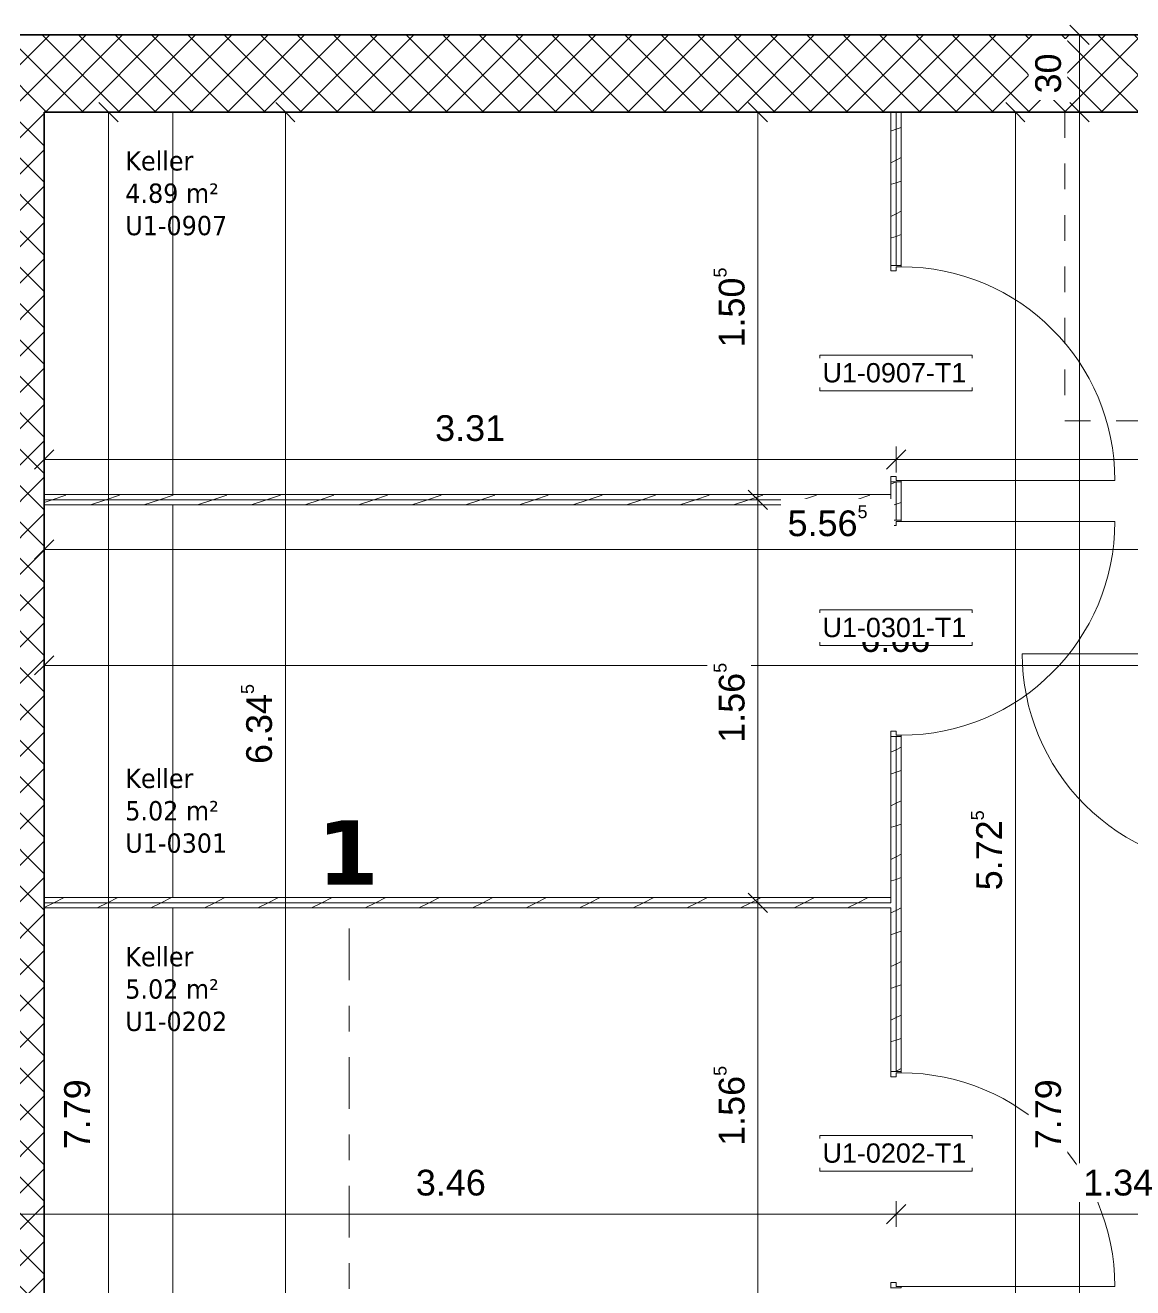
# Model space of a CAD drawing. Header units: metres. Extents: x -85.4 to -16.9, y -4 to 38.1.
# Drawn here: x -32.481 to -28.179, y 25.233 to 30.139 of the extents above; entities that cross this region are included whole.
import ezdxf

# ---------------------------------------------------------------- set-up
doc = ezdxf.new("R2010")
doc.units = ezdxf.units.M
doc.linetypes.add('_Rasterlinie_', pattern=[0.375, 0.2, -0.05, 0.075, -0.05])
doc.linetypes.add('_Verdeckte Linien_', pattern=[0.15, 0.1, -0.05])
for name, color, linetype, lineweight in [('A-____-____-DIMS', 7, 'Continuous', 5), ('A-____-____-DIMS-50', 7, 'Continuous', 5), ('A-AREA-____-IDEN', 7, 'Continuous', 5), ('A-DETL-GENF-HDLN', 7, '_Verdeckte Linien_', 9), ('A-DETL-GENF-OTLN', 7, 'Continuous', 9), ('A-DOOR-____-IDEN', 7, 'Continuous', 5), ('A-DOOR-____-OTLN', 7, 'Continuous', 9), ('A-DOOR-FRAM-MCUT', 7, 'Continuous', 9), ('A-DOOR-OPNG-OTLN', 7, 'Continuous', 9), ('A-FLOR-____-OTLN', 7, 'Continuous', 9), ('A-WALL-____-MCUT', 7, 'Continuous', 35), ('A-WALL-____-PATT', 7, 'Continuous', 35), ('A-WALL-FNSH-MCUT', 7, 'Continuous', 35), ('Q-SPCQ-____-HDLN', 7, '_Verdeckte Linien_', 9), ('Q-SPCQ-____-OTLN', 7, 'Continuous', 9), ('S-GRID-____-OTLN', 7, 'Continuous', 5)]:
    doc.layers.add(name, color=color, linetype=linetype, lineweight=lineweight)
doc.layers.add('S-GRID-____-IDEN', color=7, linetype='Continuous', lineweight=9, true_color=0x5555aa)
doc.styles.add('Arial_1', font='arial.ttf', dxfattribs={"height": 0.075})
doc.styles.add('Arial_2', font='arial.ttf', dxfattribs={"height": 0.1})
doc.styles.add('Verdana_2', font='verdana.ttf', dxfattribs={"width": 0.9, "height": 0.075})
doc.styles.add('Verdana_B', font='verdana.ttf', dxfattribs={"height": 0.25})
doc.dimstyles.new('SUB_Rohbau_fein', dxfattribs={"dimscale": 0.3048, "dimtxt": 0.102026, "dimasz": 0.246063, "dimexe": 0.164042, "dimexo": 0.0625, "dimgap": 0.123031, "dimtad": 1, "dimrnd": 0.005, "dimzin": 0, "dimdsep": 46, "dimtxsty": 'Arial_2', "dimblk1": 'OBLIQUE', "dimblk2": 'OBLIQUE', "dimsah": 1, "dimcen": 0.09, "dimazin": 0, "dimtfac": 1, "dimtdec": 4, "dimtix": 1, "dimtmove": 0, "dimatfit": 3, "dimfxl": 0.164042, "dimfxlon": 1, "dimtvp": 1, "dimtfill": 1, "dimtolj": 1, "dimtzin": 0, "dimarcsym": 2})
doc.dimstyles.new('SUB_Rohbau_fein_1', dxfattribs={"dimscale": 0.3048, "dimtxt": 0.102026, "dimasz": 0.246063, "dimexe": 0.164042, "dimexo": 0.0625, "dimgap": 0.123031, "dimtad": 1, "dimrnd": 0.005, "dimzin": 0, "dimdsep": 46, "dimtxsty": 'Arial_2', "dimblk1": 'OBLIQUE', "dimblk2": 'OBLIQUE', "dimsah": 1, "dimcen": 0.09, "dimazin": 0, "dimtfac": 1, "dimtdec": 4, "dimtix": 1, "dimtmove": 2, "dimatfit": 3, "dimfxl": 0.164042, "dimfxlon": 1, "dimtvp": 1, "dimtfill": 1, "dimtolj": 1, "dimtzin": 0, "dimarcsym": 2})
doc.dimstyles.new('SUB_Rohbau_fein_2', dxfattribs={"dimscale": 0.3048, "dimtxt": 0.102026, "dimasz": 0.246063, "dimexe": 0.164042, "dimexo": 0.0625, "dimgap": 0.123031, "dimtad": 1, "dimdec": 1, "dimlfac": 100, "dimrnd": 0.5, "dimdsep": 46, "dimtxsty": 'Arial_2', "dimblk1": 'OBLIQUE', "dimblk2": 'OBLIQUE', "dimsah": 1, "dimcen": 0.09, "dimazin": 0, "dimtfac": 1, "dimtdec": 4, "dimtix": 1, "dimtmove": 0, "dimatfit": 3, "dimfxl": 0.164042, "dimfxlon": 1, "dimtvp": 1, "dimtfill": 1, "dimtolj": 1, "dimtzin": 0, "dimarcsym": 2})
doc.dimstyles.new('SUB_Rohbau_fein_mit_Höhe_1', dxfattribs={"dimscale": 0.3048, "dimtxt": 0.102026, "dimasz": 0.246063, "dimexe": 0.164042, "dimexo": 0.0625, "dimgap": 0.123031, "dimtad": 1, "dimrnd": 0.005, "dimzin": 0, "dimdsep": 46, "dimtxsty": 'Arial_2', "dimblk1": 'OBLIQUE', "dimblk2": 'OBLIQUE', "dimsah": 1, "dimcen": 0.09, "dimazin": 0, "dimtfac": 1, "dimtdec": 4, "dimtix": 1, "dimtmove": 0, "dimatfit": 3, "dimfxl": 0.164042, "dimfxlon": 1, "dimtvp": 1, "dimtfill": 1, "dimtolj": 1, "dimtzin": 0, "dimarcsym": 2})
pattern_1 = [(45, (-1.5, -0.67223), (-0.07071068, 0.07071068), []), (135, (-1.5, -0.67223), (-0.07071068, -0.07071068), [])]
pattern_2 = [(216.87, (-1.417, -0.46398), (0.624749256, 0.416501116), [0.10412, -0.93712]), (206.565, (-1.292, -0.52646), (-0.20825414, -0.2082493), [0.23283, -0.23283]), (198.435, (-1.292, -0.63058), (-0.41650024, -0.20824584), [0.13171, -0.52684])]

# ---------------------------------------------------------------- blocks, each defined once
blk = doc.blocks.new('TU DF 1 - Rahmenstock - stumpf einschlagend - 800x1900 Kellerabteil-41621819--01_UG_OK_FFB_AF_lo')
at = {"layer": 'A-DOOR-FRAM-MCUT', "color": 253, "true_color": 0x999999}
for p, q in [((-0.415, 0.02), (-0.42, 0.02)), ((-0.42, 0.02), (-0.42, -0.02)), ((-0.415, 0), (-0.415, 0.02)), ((-0.4, 0), (-0.415, 0)), ((-0.4, -0.02), (-0.4, 0)), ((0.415, 0), (0.4, 0)), ((0.4, 0), (0.4, -0.02)), ((0.42, 0.02), (0.415, 0.02)), ((0.415, 0.02), (0.415, 0)), ((0.42, -0.02), (0.42, 0.02)), ((-0.42, -0.02), (-0.4, -0.02)), ((0.4, -0.02), (0.42, -0.02))]:
    blk.add_line(p, q, dxfattribs=at)
at = {"layer": 'A-DOOR-OPNG-OTLN', "color": 253, "true_color": 0x999999}
blk.add_line((0.415, 0.02), (0.415, 0.85), dxfattribs=at)
blk.add_arc((0.415, 0.02), 0.83, 90, 180, dxfattribs=at)
blk = doc.blocks.new('TU DF 1 - Rahmenstock - stumpf einschlagend - 800x1900 Kellerabteil-41621821--01_UG_OK_FFB_AF_lo')
at = {"layer": 'A-DOOR-FRAM-MCUT', "color": 253, "true_color": 0x999999}
for p, q in [((-0.42, 0.02), (-0.4, 0.02)), ((-0.42, -0.02), (-0.42, 0.02)), ((-0.4, 0.02), (-0.4, 0)), ((0.4, 0.02), (0.42, 0.02)), ((0.4, 0), (0.4, 0.02)), ((0.42, 0.02), (0.42, -0.02)), ((-0.415, -0.02), (-0.42, -0.02)), ((-0.415, 0), (-0.415, -0.02)), ((-0.4, 0), (-0.415, 0)), ((0.415, 0), (0.4, 0)), ((0.415, -0.02), (0.415, 0)), ((0.42, -0.02), (0.415, -0.02))]:
    blk.add_line(p, q, dxfattribs=at)
at = {"layer": 'A-DOOR-OPNG-OTLN', "color": 253, "true_color": 0x999999}
blk.add_line((0.415, -0.02), (0.415, -0.85), dxfattribs=at)
blk.add_arc((0.415, -0.02), 0.83, 180, 270, dxfattribs=at)
blk = doc.blocks.new('SO_Belüftung_Schutzraum - Typ 1-42391389--01_UG_OK_FFB_AF_lo')
at = {"layer": 'A-DETL-GENF-HDLN'}
for p, q in [((-0.8, 0.08), (-0.8, -1.36)), ((-0.95, 0), (-1.6, 0)), ((-1.6, 0), (-1.6, -1.2)), ((0, 0), (-0.55, 0)), ((0, -1.2), (0, 0)), ((-0.98, -0.3), (0, -0.3)), ((-1.6, -1.2), (0, -1.2))]:
    blk.add_line(p, q, dxfattribs=at)
blk.add_arc((-0.8, -0.3), 0.3, 33.5573, 120, dxfattribs=at)
at = {"layer": 'A-DETL-GENF-OTLN'}
for p, q in [((-0.55, 0), (-0.95, 0)), ((-0.95, 0), (-0.95, -0.2)), ((-0.55, -0.2), (-0.55, 0)), ((-0.4, -0.125), (-0.4, -0.475)), ((0, -0.125), (-0.4, -0.125)), ((-0.95, -0.2), (-0.55, -0.2)), ((-0.9, -0.2), (-0.9, -0.5)), ((-0.7, -0.5), (-0.7, -0.2)), ((-0.4, -0.475), (0, -0.475)), ((-0.9, -0.5), (-0.7, -0.5)), ((-0.805, -0.5), (-0.805, -0.55)), ((-0.795, -0.5), (-0.795, -0.56)), ((-0.9658, -0.55), (-0.9658, -0.6)), ((-0.805, -0.55), (-0.9658, -0.55)), ((-0.9558, -0.56), (-0.9558, -0.6)), ((-0.795, -0.56), (-0.9558, -0.56)), ((-0.9683, -0.6), (-0.9683, -0.7)), ((-0.9658, -0.6), (-0.9683, -0.6)), ((-0.9558, -0.6), (-0.9533, -0.6)), ((-0.9533, -0.6), (-0.9533, -0.7)), ((-0.9533, -0.7), (-0.9683, -0.7))]:
    blk.add_line(p, q, dxfattribs=at)
blk.add_arc((-0.8, -0.3), 0.3, 120, 33.5573, dxfattribs=at)
at = {"layer": 'Q-SPCQ-____-HDLN'}
blk.add_line((-0.8, 0), (-0.8, -1.2), dxfattribs=at)
blk = doc.blocks.new('DIMBLOCK27--01_UG_OK_FFB_AF_lo')
at = {"layer": 'A-____-____-DIMS-50'}
for p, q in [((-32.158, 29.8016), (-32.1955, 29.8391)), ((-32.158, 29.8016), (-32.208, 29.8016)), ((-32.158, 22.0116), (-32.158, 29.8016)), ((-32.158, 29.8016), (-32.1205, 29.7641)), ((-32.158, 29.8016), (-32.108, 29.8016)), ((-32.158, 22.0116), (-32.1955, 22.0491)), ((-32.158, 22.0116), (-32.208, 22.0116)), ((-32.158, 22.0116), (-32.1205, 21.9741)), ((-32.158, 22.0116), (-32.108, 22.0116))]:
    blk.add_line(p, q, dxfattribs=at)
at = {"layer": 'A-____-____-DIMS-50', "color": 0, "insert": (-32.33, 25.7709), "char_height": 0.1, "width": 0.325653, "attachment_point": 1, "rotation": 90, "line_spacing_factor": 0.941778, "style": 'Arial_2', "bg_fill": 3, "box_fill_scale": 1.25, "bg_fill_color": 256, "bg_fill_true_color": 13158600, "bg_fill_transparency": 0}
blk.add_mtext('7.79', dxfattribs=at)
blk = doc.blocks.new('_Oblique')
at = {"color": 0, "linetype": 'ByBlock', "lineweight": -2}
blk.add_line((-0.5, -0.5), (0.5, 0.5), dxfattribs=at)
blk = doc.blocks.new('DIMBLOCK30--01_UG_OK_FFB_AF_lo')
at = {"layer": 'A-____-____-DIMS-50'}
for p, q in [((-31.4707, 29.8016), (-31.5082, 29.8391)), ((-31.4707, 29.8016), (-31.5207, 29.8016)), ((-31.4707, 23.4566), (-31.4707, 29.8016)), ((-31.4707, 29.8016), (-31.4332, 29.7641)), ((-31.4707, 29.8016), (-31.4207, 29.8016)), ((-31.4707, 23.4566), (-31.5207, 23.4566)), ((-31.4707, 23.4566), (-31.5082, 23.4941)), ((-31.4707, 23.4566), (-31.4332, 23.4191)), ((-31.4707, 23.4566), (-31.4207, 23.4566))]:
    blk.add_line(p, q, dxfattribs=at)
at = {"layer": 'A-____-____-DIMS-50', "color": 0, "insert": (-31.6428, 27.2682), "char_height": 0.1, "width": 0.388091, "attachment_point": 1, "rotation": 90, "line_spacing_factor": 0.941778, "style": 'Arial_2', "bg_fill": 3, "box_fill_scale": 1.25, "bg_fill_color": 256, "bg_fill_true_color": 13158600, "bg_fill_transparency": 0}
blk.add_mtext('6.34\\A2\\H0.5x;\\S5^  ;\\H2x;', dxfattribs=at)
blk = doc.blocks.new('DIMBLOCK46--01_UG_OK_FFB_AF_lo')
at = {"layer": 'A-____-____-DIMS-50'}
for p, q in [((-32.408, 28.1016), (-32.408, 28.1516)), ((-32.408, 28.1016), (-32.3705, 28.1391)), ((-26.843, 28.1016), (-26.843, 28.1516)), ((-26.843, 28.1016), (-26.8055, 28.1391)), ((-32.408, 28.1016), (-32.4455, 28.0641)), ((-32.408, 28.1016), (-26.843, 28.1016)), ((-32.408, 28.1016), (-32.408, 28.0516)), ((-26.843, 28.1016), (-26.8805, 28.0641)), ((-26.843, 28.1016), (-26.843, 28.0516))]:
    blk.add_line(p, q, dxfattribs=at)
at = {"layer": 'A-____-____-DIMS-50', "color": 0, "insert": (-29.5196, 28.2736), "char_height": 0.1, "width": 0.388091, "attachment_point": 1, "line_spacing_factor": 0.941778, "style": 'Arial_2', "bg_fill": 3, "box_fill_scale": 1.25, "bg_fill_color": 256, "bg_fill_true_color": 13158600, "bg_fill_transparency": 0}
blk.add_mtext('5.56\\A2\\H0.5x;\\S5^  ;\\H2x;', dxfattribs=at)
blk = doc.blocks.new('DIMBLOCK65--01_UG_OK_FFB_AF_lo')
at = {"layer": 'A-____-____-DIMS-50'}
for p, q in [((-32.408, 27.6516), (-32.408, 27.7016)), ((-32.408, 27.6516), (-32.3705, 27.6891)), ((-25.743, 27.6516), (-25.743, 27.7016)), ((-25.743, 27.6516), (-25.7055, 27.6891)), ((-32.408, 27.6516), (-32.4455, 27.6141)), ((-32.408, 27.6516), (-25.743, 27.6516)), ((-32.408, 27.6516), (-32.408, 27.6016)), ((-25.743, 27.6516), (-25.7805, 27.6141)), ((-25.743, 27.6516), (-25.743, 27.6016))]:
    blk.add_line(p, q, dxfattribs=at)
at = {"layer": 'A-____-____-DIMS-50', "color": 0, "insert": (-29.2372, 27.8236), "char_height": 0.1, "width": 0.388091, "attachment_point": 1, "line_spacing_factor": 0.941778, "style": 'Arial_2', "bg_fill": 3, "box_fill_scale": 1.25, "bg_fill_color": 256, "bg_fill_true_color": 13158600, "bg_fill_transparency": 0}
blk.add_mtext('6.66\\A2\\H0.5x;\\S5^  ;\\H2x;', dxfattribs=at)
blk = doc.blocks.new('DIMBLOCK126--01_UG_OK_FFB_AF_lo')
at = {"layer": 'A-____-____-DIMS-50'}
for p, q in [((-28.3855, 30.1016), (-28.423, 30.1391)), ((-28.3855, 30.1016), (-28.4355, 30.1016)), ((-28.3855, 30.1016), (-28.3855, 29.8016)), ((-28.3855, 30.1016), (-28.348, 30.0641)), ((-28.3855, 30.1016), (-28.3355, 30.1016)), ((-28.3855, 29.8016), (-28.423, 29.8391)), ((-28.3855, 29.8016), (-28.4355, 29.8016)), ((-28.3855, 29.8016), (-28.348, 29.7641)), ((-28.3855, 29.8016), (-28.3355, 29.8016))]:
    blk.add_line(p, q, dxfattribs=at)
at = {"layer": 'A-____-____-DIMS-50', "color": 0, "insert": (-28.5575, 29.874), "char_height": 0.1, "width": 0.186088, "attachment_point": 1, "rotation": 90, "line_spacing_factor": 0.941778, "style": 'Arial_2', "bg_fill": 3, "box_fill_scale": 1.25, "bg_fill_color": 256, "bg_fill_true_color": 13158600, "bg_fill_transparency": 0}
blk.add_mtext('30', dxfattribs=at)
blk = doc.blocks.new('DIMBLOCK127--01_UG_OK_FFB_AF_lo')
at = {"layer": 'A-____-____-DIMS-50'}
for p, q in [((-28.3855, 29.8016), (-28.423, 29.8391)), ((-28.3855, 29.8016), (-28.4355, 29.8016)), ((-28.3855, 29.8016), (-28.3855, 22.0116)), ((-28.3855, 29.8016), (-28.348, 29.7641)), ((-28.3855, 29.8016), (-28.3355, 29.8016)), ((-28.3855, 22.0116), (-28.423, 22.0491)), ((-28.3855, 22.0116), (-28.4355, 22.0116)), ((-28.3855, 22.0116), (-28.348, 21.9741)), ((-28.3855, 22.0116), (-28.3355, 22.0116))]:
    blk.add_line(p, q, dxfattribs=at)
at = {"layer": 'A-____-____-DIMS-50', "color": 0, "insert": (-28.5575, 25.7709), "char_height": 0.1, "width": 0.325653, "attachment_point": 1, "rotation": 90, "line_spacing_factor": 0.941778, "style": 'Arial_2', "bg_fill": 3, "box_fill_scale": 1.25, "bg_fill_color": 256, "bg_fill_true_color": 13158600, "bg_fill_transparency": 0}
blk.add_mtext('7.79', dxfattribs=at)
blk = doc.blocks.new('DIMBLOCK450--01_UG_OK_FFB_AF_lo')
at = {"layer": 'A-____-____-DIMS-50'}
for p, q in [((-28.6347, 29.8016), (-28.6722, 29.8391)), ((-28.6347, 29.8016), (-28.6847, 29.8016)), ((-28.6347, 29.8016), (-28.6347, 24.0766)), ((-28.6347, 29.8016), (-28.5972, 29.7641)), ((-28.6347, 29.8016), (-28.5847, 29.8016)), ((-28.6347, 24.0766), (-28.6722, 24.1141)), ((-28.6347, 24.0766), (-28.6847, 24.0766)), ((-28.6347, 24.0766), (-28.5972, 24.0391)), ((-28.6347, 24.0766), (-28.5847, 24.0766))]:
    blk.add_line(p, q, dxfattribs=at)
at = {"layer": 'A-____-____-DIMS-50', "color": 0, "insert": (-28.8068, 26.7774), "char_height": 0.1, "width": 0.388091, "attachment_point": 1, "rotation": 90, "line_spacing_factor": 0.941778, "style": 'Arial_2', "bg_fill": 3, "box_fill_scale": 1.25, "bg_fill_color": 256, "bg_fill_true_color": 13158600, "bg_fill_transparency": 0}
blk.add_mtext('5.72\\A2\\H0.5x;\\S5^  ;\\H2x;', dxfattribs=at)
blk = doc.blocks.new('DIMBLOCK460--01_UG_OK_FFB_AF_lo')
at = {"layer": 'A-____-____-DIMS-50'}
for p, q in [((-32.408, 28.4516), (-32.408, 28.5016)), ((-32.408, 28.4516), (-32.3705, 28.4891)), ((-29.098, 28.4516), (-29.098, 28.5016)), ((-29.098, 28.4516), (-29.0605, 28.4891)), ((-32.408, 28.4516), (-32.4455, 28.4141)), ((-32.408, 28.4516), (-29.098, 28.4516)), ((-32.408, 28.4516), (-32.408, 28.4016)), ((-29.098, 28.4516), (-29.1355, 28.4141)), ((-29.098, 28.4516), (-29.098, 28.4016))]:
    blk.add_line(p, q, dxfattribs=at)
at = {"layer": 'A-____-____-DIMS-50', "color": 0, "insert": (-30.8887, 28.6236), "char_height": 0.1, "width": 0.325653, "attachment_point": 1, "line_spacing_factor": 0.941778, "style": 'Arial_2', "bg_fill": 3, "box_fill_scale": 1.25, "bg_fill_color": 256, "bg_fill_true_color": 13158600, "bg_fill_transparency": 0}
blk.add_mtext('3.31', dxfattribs=at)
blk = doc.blocks.new('DIMBLOCK461--01_UG_OK_FFB_AF_lo')
at = {"layer": 'A-____-____-DIMS-50'}
for p, q in [((-29.098, 28.4516), (-29.098, 28.5016)), ((-29.098, 28.4516), (-29.0605, 28.4891)), ((-26.843, 28.4516), (-26.843, 28.5016)), ((-26.843, 28.4516), (-26.8055, 28.4891)), ((-29.098, 28.4516), (-29.1355, 28.4141)), ((-29.098, 28.4516), (-26.843, 28.4516)), ((-29.098, 28.4516), (-29.098, 28.4016)), ((-26.843, 28.4516), (-26.8805, 28.4141)), ((-26.843, 28.4516), (-26.843, 28.4016))]:
    blk.add_line(p, q, dxfattribs=at)
at = {"layer": 'A-____-____-DIMS-50', "color": 0, "insert": (-28.1322, 28.6236), "char_height": 0.1, "width": 0.388091, "attachment_point": 1, "line_spacing_factor": 0.941778, "style": 'Arial_2', "bg_fill": 3, "box_fill_scale": 1.25, "bg_fill_color": 256, "bg_fill_true_color": 13158600, "bg_fill_transparency": 0}
blk.add_mtext('2.25\\A2\\H0.5x;\\S5^  ;\\H2x;', dxfattribs=at)
blk = doc.blocks.new('DIMBLOCK462--01_UG_OK_FFB_AF_lo')
at = {"layer": 'A-____-____-DIMS-50'}
for p, q in [((-29.6347, 29.8016), (-29.6722, 29.8391)), ((-29.6347, 29.8016), (-29.6847, 29.8016)), ((-29.6347, 29.8016), (-29.6347, 28.2953)), ((-29.6347, 29.8016), (-29.5972, 29.7641)), ((-29.6347, 29.8016), (-29.5847, 29.8016)), ((-29.6347, 28.2953), (-29.6722, 28.3328)), ((-29.6347, 28.2953), (-29.6847, 28.2953)), ((-29.6347, 28.2953), (-29.5972, 28.2578)), ((-29.6347, 28.2953), (-29.5847, 28.2953))]:
    blk.add_line(p, q, dxfattribs=at)
at = {"layer": 'A-____-____-DIMS-50', "color": 0, "insert": (-29.8068, 28.8867), "char_height": 0.1, "width": 0.388091, "attachment_point": 1, "rotation": 90, "line_spacing_factor": 0.941778, "style": 'Arial_2', "bg_fill": 3, "box_fill_scale": 1.25, "bg_fill_color": 256, "bg_fill_true_color": 13158600, "bg_fill_transparency": 0}
blk.add_mtext('1.50\\A2\\H0.5x;\\S5^  ;\\H2x;', dxfattribs=at)
blk = doc.blocks.new('DIMBLOCK463--01_UG_OK_FFB_AF_lo')
at = {"layer": 'A-____-____-DIMS-50'}
for p, q in [((-29.6347, 28.2953), (-29.6722, 28.3328)), ((-29.6347, 28.2953), (-29.6847, 28.2953)), ((-29.6347, 28.2953), (-29.6347, 26.7291)), ((-29.6347, 28.2953), (-29.5972, 28.2578)), ((-29.6347, 28.2953), (-29.5847, 28.2953)), ((-29.6347, 26.7291), (-29.6722, 26.7666)), ((-29.6347, 26.7291), (-29.6847, 26.7291)), ((-29.6347, 26.7291), (-29.5972, 26.6916)), ((-29.6347, 26.7291), (-29.5847, 26.7291))]:
    blk.add_line(p, q, dxfattribs=at)
at = {"layer": 'A-____-____-DIMS-50', "color": 0, "insert": (-29.8068, 27.3505), "char_height": 0.1, "width": 0.388091, "attachment_point": 1, "rotation": 90, "line_spacing_factor": 0.941778, "style": 'Arial_2', "bg_fill": 3, "box_fill_scale": 1.25, "bg_fill_color": 256, "bg_fill_true_color": 13158600, "bg_fill_transparency": 0}
blk.add_mtext('1.56\\A2\\H0.5x;\\S5^  ;\\H2x;', dxfattribs=at)
blk = doc.blocks.new('DIMBLOCK464--01_UG_OK_FFB_AF_lo')
at = {"layer": 'A-____-____-DIMS-50'}
for p, q in [((-29.6347, 26.7291), (-29.6722, 26.7666)), ((-29.6347, 26.7291), (-29.6847, 26.7291)), ((-29.6347, 26.7291), (-29.6347, 25.1628)), ((-29.6347, 26.7291), (-29.5972, 26.6916)), ((-29.6347, 26.7291), (-29.5847, 26.7291)), ((-29.6347, 25.1628), (-29.6722, 25.2003)), ((-29.6347, 25.1628), (-29.6847, 25.1628)), ((-29.6347, 25.1628), (-29.5972, 25.1253)), ((-29.6347, 25.1628), (-29.5847, 25.1628))]:
    blk.add_line(p, q, dxfattribs=at)
at = {"layer": 'A-____-____-DIMS-50', "color": 0, "insert": (-29.8068, 25.7842), "char_height": 0.1, "width": 0.388091, "attachment_point": 1, "rotation": 90, "line_spacing_factor": 0.941778, "style": 'Arial_2', "bg_fill": 3, "box_fill_scale": 1.25, "bg_fill_color": 256, "bg_fill_true_color": 13158600, "bg_fill_transparency": 0}
blk.add_mtext('1.56\\A2\\H0.5x;\\S5^  ;\\H2x;', dxfattribs=at)
blk = doc.blocks.new('DIMBLOCK470--01_UG_OK_FFB_AF_lo')
at = {"layer": 'A-____-____-DIMS-50'}
for p, q in [((-32.558, 25.5192), (-32.558, 25.5692)), ((-29.098, 25.5192), (-29.098, 25.5692)), ((-32.558, 25.5192), (-32.5955, 25.4817)), ((-32.558, 25.5192), (-32.5205, 25.5567)), ((-32.558, 25.5192), (-29.098, 25.5192)), ((-32.558, 25.5192), (-32.558, 25.4692)), ((-29.098, 25.5192), (-29.1355, 25.4817)), ((-29.098, 25.5192), (-29.0605, 25.5567)), ((-29.098, 25.5192), (-29.098, 25.4692))]:
    blk.add_line(p, q, dxfattribs=at)
at = {"layer": 'A-____-____-DIMS-50', "color": 0, "insert": (-30.9637, 25.6913), "char_height": 0.1, "width": 0.325653, "attachment_point": 1, "line_spacing_factor": 0.941778, "style": 'Arial_2', "bg_fill": 3, "box_fill_scale": 1.25, "bg_fill_color": 256, "bg_fill_true_color": 13158600, "bg_fill_transparency": 0}
blk.add_mtext('3.46', dxfattribs=at)
blk = doc.blocks.new('DIMBLOCK471--01_UG_OK_FFB_AF_lo')
at = {"layer": 'A-____-____-DIMS-50'}
for p, q in [((-29.098, 25.5192), (-29.098, 25.5692)), ((-27.758, 25.5192), (-27.758, 25.5692)), ((-29.098, 25.5192), (-29.1355, 25.4817)), ((-29.098, 25.5192), (-29.0605, 25.5567)), ((-29.098, 25.5192), (-27.758, 25.5192)), ((-29.098, 25.5192), (-29.098, 25.4692)), ((-27.758, 25.5192), (-27.7955, 25.4817)), ((-27.758, 25.5192), (-27.7205, 25.5567)), ((-27.758, 25.5192), (-27.758, 25.4692))]:
    blk.add_line(p, q, dxfattribs=at)
at = {"layer": 'A-____-____-DIMS-50', "color": 0, "insert": (-28.3712, 25.6913), "char_height": 0.1, "width": 0.325653, "attachment_point": 1, "line_spacing_factor": 0.941778, "style": 'Arial_2', "bg_fill": 3, "box_fill_scale": 1.25, "bg_fill_color": 256, "bg_fill_true_color": 13158600, "bg_fill_transparency": 0}
blk.add_mtext('1.34', dxfattribs=at)

msp = doc.modelspace()

# ---------------------------------------------------------------- hatches: boundary and pattern name
at = {"layer": 'A-WALL-____-PATT', "lineweight": 9}
h = msp.add_hatch(dxfattribs=at)
h.set_pattern_fill('FP_1', color=256, style=0, pattern_type=2)
h.set_pattern_definition(pattern_1)
h.paths.add_polyline_path([(-26.843, 29.8016), (-19.538, 29.8016), (-19.538, 30.1016), (-62.1928, 30.1016), (-62.1928, 29.8016), (-26.9972, 29.8016)])
h.paths.add_polyline_path([(-69.1099, 29.8016), (-64.3928, 29.8016), (-64.3928, 30.1016), (-70.0159, 30.1016), (-70.0159, 29.8016), (-69.6298, 29.8016)])
h.paths.add_polyline_path([(-18.6786, 29.8016), (-18.6786, 30.1016), (-19.438, 30.1016), (-19.438, 29.8016)])
h = msp.add_hatch(dxfattribs=at)
h.set_pattern_fill('FP_1', color=256, style=0, pattern_type=2)
h.set_pattern_definition(pattern_1)
h.paths.add_polyline_path([(-32.708, 21.7116), (-32.408, 21.7116), (-32.408, 29.8016), (-32.708, 29.8016), (-32.708, 22.458)])
at = {"layer": 'A-WALL-____-PATT', "lineweight": 9, "true_color": 0xc3b7ad}
h = msp.add_hatch(dxfattribs=at)
h.set_pattern_fill('FP_4', color=9, style=0, pattern_type=2)
h.set_pattern_definition(pattern_2)
h.paths.add_polyline_path([(-29.098, 23.5966), (-29.098, 24.2528), (-29.118, 24.2528), (-29.118, 23.5966)])
h.paths.add_polyline_path([(-29.118, 25.0928), (-29.098, 25.0928), (-29.098, 25.2328), (-29.118, 25.2328), (-29.118, 25.1428)])
h.paths.add_polyline_path([(-29.098, 26.0728), (-29.098, 27.3753), (-29.118, 27.3753), (-29.118, 26.0728)])
h.paths.add_polyline_path([(-29.098, 28.2153), (-29.098, 28.3653), (-29.118, 28.3653), (-29.118, 28.2153)])
h.paths.add_polyline_path([(-29.098, 29.2053), (-29.098, 29.8016), (-29.118, 29.8016), (-29.118, 29.2053)])
h = msp.add_hatch(dxfattribs=at)
h.set_pattern_fill('FP_4', color=9, style=0, pattern_type=2)
h.set_pattern_definition(pattern_2)
h.paths.add_polyline_path([(-29.098, 23.5766), (-29.078, 23.5766), (-29.078, 24.2528), (-29.098, 24.2528), (-29.098, 23.5966)])
h.paths.add_polyline_path([(-29.098, 25.0928), (-29.078, 25.0928), (-29.078, 25.2328), (-29.098, 25.2328)])
h.paths.add_polyline_path([(-29.078, 26.0728), (-29.078, 27.3753), (-29.098, 27.3753), (-29.098, 26.0728)])
h.paths.add_polyline_path([(-29.098, 28.2153), (-29.078, 28.2153), (-29.078, 28.3653), (-29.098, 28.3653)])
h.paths.add_polyline_path([(-29.078, 29.2053), (-29.078, 29.8016), (-29.098, 29.8016), (-29.098, 29.2053)])
h = msp.add_hatch(dxfattribs=at)
h.set_pattern_fill('FP_4', color=9, style=0, pattern_type=2)
h.set_pattern_definition(pattern_2)
h.paths.add_polyline_path([(-29.118, 28.2953), (-29.118, 28.3153), (-32.408, 28.3153), (-32.408, 28.2953), (-31.1565, 28.2953)])
h = msp.add_hatch(dxfattribs=at)
h.set_pattern_fill('FP_4', color=9, style=0, pattern_type=2)
h.set_pattern_definition(pattern_2)
h.paths.add_polyline_path([(-29.118, 28.2753), (-29.118, 28.2953), (-32.408, 28.2953), (-32.408, 28.2753), (-31.1565, 28.2753)])
h = msp.add_hatch(dxfattribs=at)
h.set_pattern_fill('FP_4', color=9, style=0, pattern_type=2)
h.set_pattern_definition(pattern_2)
h.paths.add_polyline_path([(-29.118, 26.7291), (-29.118, 26.7491), (-32.408, 26.7491), (-32.408, 26.7291), (-31.1565, 26.7291)])
h = msp.add_hatch(dxfattribs=at)
h.set_pattern_fill('FP_4', color=9, style=0, pattern_type=2)
h.set_pattern_definition(pattern_2)
h.paths.add_polyline_path([(-31.1565, 26.7091), (-29.118, 26.7091), (-29.118, 26.7291), (-32.408, 26.7291), (-32.408, 26.7091)])

# ---------------------------------------------------------------- linework, layer by layer
at = {"layer": 'A-FLOR-____-OTLN'}
for p, q in [((-31.908, 29.8016), (-31.908, 28.3153)), ((-31.908, 28.2753), (-31.908, 26.7491)), ((-31.908, 26.7091), (-31.908, 25.1828))]:
    msp.add_line(p, q, dxfattribs=at)
at = {"layer": 'A-WALL-____-MCUT'}
for p, q in [((-69.4159, 30.1016), (-19.538, 30.1016)), ((-32.408, 22.0116), (-32.408, 29.8016)), ((-26.843, 29.8016), (-32.408, 29.8016))]:
    msp.add_line(p, q, dxfattribs=at)
at = {"layer": 'A-WALL-____-MCUT', "color": 253, "lineweight": 9, "true_color": 0x999999}
for p, q in [((-29.098, 29.2053), (-29.098, 29.8016)), ((-29.098, 28.2153), (-29.098, 28.3653)), ((-29.118, 28.2953), (-29.118, 28.3153)), ((-29.118, 28.2953), (-32.408, 28.2953)), ((-29.098, 26.0728), (-29.098, 27.3753)), ((-29.118, 26.7291), (-29.118, 26.7491)), ((-29.118, 26.7291), (-32.408, 26.7291))]:
    msp.add_line(p, q, dxfattribs=at)
at = {"layer": 'A-WALL-FNSH-MCUT', "color": 253, "lineweight": 9, "true_color": 0x999999}
for p, q in [((-29.118, 29.8016), (-29.118, 29.2053)), ((-29.078, 29.2053), (-29.078, 29.8016)), ((-29.118, 29.2053), (-29.078, 29.2053)), ((-29.118, 28.3653), (-29.118, 28.3153)), ((-29.078, 28.3653), (-29.118, 28.3653)), ((-29.078, 28.2153), (-29.078, 28.3653)), ((-29.118, 28.3153), (-32.408, 28.3153)), ((-32.408, 28.2753), (-29.118, 28.2753)), ((-29.118, 28.2753), (-29.118, 28.2153)), ((-29.118, 28.2153), (-29.078, 28.2153)), ((-29.118, 27.3753), (-29.118, 26.7491)), ((-29.078, 27.3753), (-29.118, 27.3753)), ((-29.078, 26.0728), (-29.078, 27.3753)), ((-29.118, 26.7491), (-32.408, 26.7491)), ((-32.408, 26.7091), (-29.118, 26.7091)), ((-29.118, 26.7091), (-29.118, 26.0728)), ((-29.118, 26.0728), (-29.078, 26.0728))]:
    msp.add_line(p, q, dxfattribs=at)
at = {"layer": 'S-GRID-____-OTLN', "color": 8, "linetype": '_Rasterlinie_', "true_color": 0x808080}
msp.add_line((-31.223, -3.5715), (-31.223, 26.6349), dxfattribs=at)

# ---------------------------------------------------------------- block references
at = {"layer": 'A-DOOR-____-OTLN', "color": 253, "true_color": 0x999999}
for name, p, rotation in [('TU DF 1 - Rahmenstock - stumpf einschlagend - 800x1900 Kellerabteil-41621819--01_UG_OK_FFB_AF_lo', (-29.098, 28.7853), 270.0000000000001), ('TU DF 1 - Rahmenstock - stumpf einschlagend - 800x1900 Kellerabteil-41621821--01_UG_OK_FFB_AF_lo', (-29.098, 27.7953), 90.0000000000001), ('TU DF 1 - Rahmenstock - stumpf einschlagend - 800x1900 Kellerabteil-41621819--01_UG_OK_FFB_AF_lo', (-27.758, 27.2816), 90.0000000000001), ('TU DF 1 - Rahmenstock - stumpf einschlagend - 800x1900 Kellerabteil-41621819--01_UG_OK_FFB_AF_lo', (-29.098, 25.6528), 270.0000000000001)]:
    msp.add_blockref(name, p, dxfattribs=dict(at, rotation=rotation))
at = {"layer": 'Q-SPCQ-____-OTLN'}
msp.add_blockref('SO_Belüftung_Schutzraum - Typ 1-42391389--01_UG_OK_FFB_AF_lo', (-26.843, 29.8016), dxfattribs=at)

# ---------------------------------------------------------------- texts
at = {"layer": 'A-AREA-____-IDEN', "color": 8, "true_color": 0x808080, "char_height": 0.075, "attachment_point": 1, "style": 'Verdana_2'}
for s, insert, width in [('Keller', (-32.0924, 29.6496), 0.331899), ('4.89 m²', (-32.0924, 29.5239), 0.472595), ('U1-0907', (-32.0924, 29.3982), 0.497848), ('Keller', (-32.0924, 27.2498), 0.331899), ('5.02 m²', (-32.0924, 27.1241), 0.472595), ('U1-0301', (-32.0924, 26.9984), 0.497848), ('Keller', (-32.0924, 26.5571), 0.331899), ('5.02 m²', (-32.0924, 26.4314), 0.472595), ('U1-0202', (-32.0924, 26.3057), 0.497848)]:
    msp.add_mtext(s, dxfattribs=dict(at, insert=insert, width=width))
at = {"layer": 'S-GRID-____-IDEN', "color": 8, "lineweight": 5, "true_color": 0x808080, "insert": (-31.347, 27.0494), "char_height": 0.25, "width": 0.296624, "attachment_point": 1, "style": 'Verdana_B'}
msp.add_mtext('\\fVerdana|b1|i0|c0|p34|;1', dxfattribs=at)

# ---------------------------------------------------------------- next in the draw order: dimensions: what is measured, and where the dimension line sits
at = {"layer": 'A-____-____-DIMS'}
for base, p1, p2, dimstyle, override, picture, middle in [((-28.3855, 29.8016), (-28.3355, 30.1016), (-28.3355, 29.8016), 'SUB_Rohbau_fein_2', {"dimpost": '<>', "dimfxl": 0.3}, 'DIMBLOCK126--01_UG_OK_FFB_AF_lo', (-28.4741, 29.9516)), ((-32.158, 29.8016), (-32.208, 22.0116), (-32.208, 29.8016), 'SUB_Rohbau_fein_mit_Höhe_1', {"dimpost": '<>', "dimfxl": 7.79}, 'DIMBLOCK27--01_UG_OK_FFB_AF_lo', (-32.2466, 25.9066))]:
    dim = msp.add_linear_dim(base=base, p1=p1, p2=p2, angle=90, dimstyle=dimstyle, override=override, dxfattribs=at)
    dim.commit()
    dim.dimension.update_dxf_attribs({"geometry": picture, "text_midpoint": middle})
dim = msp.add_linear_dim(base=(-31.4707, 29.8016), p1=(-31.4207, 23.4566), p2=(-31.5207, 29.8016), angle=90, text='\\A1;6.34\\Q;{\\A1;{\\H0.5x;\\S5^ ;}}', dimstyle='SUB_Rohbau_fein_1', override={"dimpost": '<>', "dimfxl": 6.345784}, dxfattribs=at)
dim.commit()
dim.dimension.update_dxf_attribs({"geometry": 'DIMBLOCK30--01_UG_OK_FFB_AF_lo', "text_midpoint": (-31.5761, 27.4623), "dimtype": 160, "text_rotation": 90})

# ---------------------------------------------------------------- next in the draw order: dimensions: what is measured, and where the dimension line sits
dim = msp.add_linear_dim(base=(-29.098, 28.4516), p1=(-32.408, 28.5016), p2=(-29.098, 28.5016), dimstyle='SUB_Rohbau_fein', override={"dimpost": '<>', "dimfxl": 3.31}, dxfattribs=at)
dim.commit()
dim.dimension.update_dxf_attribs({"geometry": 'DIMBLOCK460--01_UG_OK_FFB_AF_lo', "text_midpoint": (-30.753, 28.5401)})
dim = msp.add_linear_dim(base=(-26.843, 28.1016), p1=(-32.408, 28.1516), p2=(-26.843, 28.1516), text='\\A1;5.56\\Q;{\\A1;{\\H0.5x;\\S5^ ;}}', dimstyle='SUB_Rohbau_fein_1', override={"dimpost": '<>', "dimfxl": 5.565}, dxfattribs=at)
dim.commit()
dim.dimension.update_dxf_attribs({"geometry": 'DIMBLOCK46--01_UG_OK_FFB_AF_lo', "text_midpoint": (-29.3256, 28.2069), "dimtype": 160})
dim = msp.add_linear_dim(base=(-25.743, 27.6516), p1=(-32.408, 27.7016), p2=(-25.743, 27.7016), text='\\A1;6.66\\Q;{\\A1;{\\H0.5x;\\S5^ ;}}', dimstyle='SUB_Rohbau_fein', override={"dimpost": '<>', "dimfxl": 6.665}, dxfattribs=at)
dim.commit()
dim.dimension.update_dxf_attribs({"geometry": 'DIMBLOCK65--01_UG_OK_FFB_AF_lo', "text_midpoint": (-29.0755, 27.7401)})

# ---------------------------------------------------------------- next in the draw order: dimensions: what is measured, and where the dimension line sits
dim = msp.add_linear_dim(base=(-29.6347, 28.2953), p1=(-29.5847, 29.8016), p2=(-29.5847, 28.2953), angle=90, text='\\A1;1.50\\Q;{\\A1;{\\H0.5x;\\S5^ ;}}', dimstyle='SUB_Rohbau_fein', override={"dimpost": '<>', "dimfxl": 1.506249}, dxfattribs=at)
dim.commit()
dim.dimension.update_dxf_attribs({"geometry": 'DIMBLOCK462--01_UG_OK_FFB_AF_lo', "text_midpoint": (-29.7233, 29.0484)})
dim = msp.add_linear_dim(base=(-28.3855, 22.0116), p1=(-28.3355, 29.8016), p2=(-28.3355, 22.0116), angle=90, dimstyle='SUB_Rohbau_fein', override={"dimpost": '<>', "dimfxl": 7.79}, dxfattribs=at)
dim.commit()
dim.dimension.update_dxf_attribs({"geometry": 'DIMBLOCK127--01_UG_OK_FFB_AF_lo', "text_midpoint": (-28.4741, 25.9066)})

# ---------------------------------------------------------------- next in the draw order: dimensions: what is measured, and where the dimension line sits
for base, p1, p2, text, override, picture, middle in [((-28.6347, 24.0766), (-28.5847, 29.8016), (-28.5847, 24.0766), '\\A1;5.72\\Q;{\\A1;{\\H0.5x;\\S5^ ;}}', {"dimpost": '<>', "dimfxl": 5.724996}, 'DIMBLOCK450--01_UG_OK_FFB_AF_lo', (-28.7233, 26.9391)), ((-29.6347, 26.7291), (-29.5847, 28.2953), (-29.5847, 26.7291), '\\A1;1.56\\Q;{\\A1;{\\H0.5x;\\S5^ ;}}', {"dimpost": '<>', "dimfxl": 1.566249}, 'DIMBLOCK463--01_UG_OK_FFB_AF_lo', (-29.7233, 27.5122))]:
    dim = msp.add_linear_dim(base=base, p1=p1, p2=p2, angle=90, text=text, dimstyle='SUB_Rohbau_fein', override=override, dxfattribs=at)
    dim.commit()
    dim.dimension.update_dxf_attribs({"geometry": picture, "text_midpoint": middle})

# ---------------------------------------------------------------- next in the draw order: linework, layer by layer
at = {"layer": 'A-DOOR-____-IDEN', "flags": 128}
for points in [[(-29.3941, 28.8571), (-28.8021, 28.8571), (-28.8021, 28.7181), (-29.3941, 28.7181)], [(-29.3941, 27.8671), (-28.8021, 27.8671), (-28.8021, 27.7281), (-29.3941, 27.7281)]]:
    msp.add_lwpolyline(points, close=True, dxfattribs=at)

# ---------------------------------------------------------------- next in the draw order: dimensions: what is measured, and where the dimension line sits
at = {"layer": 'A-____-____-DIMS'}
dim = msp.add_linear_dim(base=(-26.843, 28.4516), p1=(-29.098, 28.5016), p2=(-26.843, 28.5016), text='\\A1;2.25\\Q;{\\A1;{\\H0.5x;\\S5^ ;}}', dimstyle='SUB_Rohbau_fein', override={"dimpost": '<>', "dimfxl": 2.255}, dxfattribs=at)
dim.commit()
dim.dimension.update_dxf_attribs({"geometry": 'DIMBLOCK461--01_UG_OK_FFB_AF_lo', "text_midpoint": (-27.9705, 28.5401)})
dim = msp.add_linear_dim(base=(-29.6347, 25.1628), p1=(-29.5847, 26.7291), p2=(-29.5847, 25.1628), angle=90, text='\\A1;1.56\\Q;{\\A1;{\\H0.5x;\\S5^ ;}}', dimstyle='SUB_Rohbau_fein', override={"dimpost": '<>', "dimfxl": 1.566249}, dxfattribs=at)
dim.commit()
dim.dimension.update_dxf_attribs({"geometry": 'DIMBLOCK464--01_UG_OK_FFB_AF_lo', "text_midpoint": (-29.7233, 25.9459)})

# ---------------------------------------------------------------- next in the draw order: texts
at = {"layer": 'A-DOOR-____-IDEN', "char_height": 0.075, "width": 0.689451, "attachment_point": 1, "style": 'Arial_1', "bg_fill": 3, "box_fill_scale": 1.25, "bg_fill_color": 256, "bg_fill_true_color": 13158600, "bg_fill_transparency": 0}
for s, insert in [('U1-0907-T1', (-29.3841, 28.8262)), ('U1-0301-T1', (-29.3841, 27.8362))]:
    msp.add_mtext(s, dxfattribs=dict(at, insert=insert))

# ---------------------------------------------------------------- next in the draw order: dimensions: what is measured, and where the dimension line sits
at = {"layer": 'A-____-____-DIMS'}
dim = msp.add_linear_dim(base=(-29.098, 25.5192), p1=(-32.558, 25.5692), p2=(-29.098, 25.5692), dimstyle='SUB_Rohbau_fein', override={"dimpost": '<>', "dimfxl": 3.46}, dxfattribs=at)
dim.commit()
dim.dimension.update_dxf_attribs({"geometry": 'DIMBLOCK470--01_UG_OK_FFB_AF_lo', "text_midpoint": (-30.828, 25.6078)})

# ---------------------------------------------------------------- next in the draw order: dimensions: what is measured, and where the dimension line sits
dim = msp.add_linear_dim(base=(-27.758, 25.5192), p1=(-29.098, 25.5692), p2=(-27.758, 25.5692), dimstyle='SUB_Rohbau_fein_1', override={"dimpost": '<>', "dimfxl": 1.34}, dxfattribs=at)
dim.commit()
dim.dimension.update_dxf_attribs({"geometry": 'DIMBLOCK471--01_UG_OK_FFB_AF_lo', "text_midpoint": (-28.2084, 25.6246), "dimtype": 160})

# ---------------------------------------------------------------- next in the draw order: linework, layer by layer
at = {"layer": 'A-DOOR-____-IDEN', "flags": 128}
msp.add_lwpolyline([(-29.3941, 25.8246), (-28.8021, 25.8246), (-28.8021, 25.6856), (-29.3941, 25.6856)], close=True, dxfattribs=at)

# ---------------------------------------------------------------- next in the draw order: texts
at = {"layer": 'A-DOOR-____-IDEN', "insert": (-29.3841, 25.7937), "char_height": 0.075, "width": 0.689451, "attachment_point": 1, "style": 'Arial_1', "bg_fill": 3, "box_fill_scale": 1.25, "bg_fill_color": 256, "bg_fill_true_color": 13158600, "bg_fill_transparency": 0}
msp.add_mtext('U1-0202-T1', dxfattribs=at)

doc.saveas('drawing.dxf')
